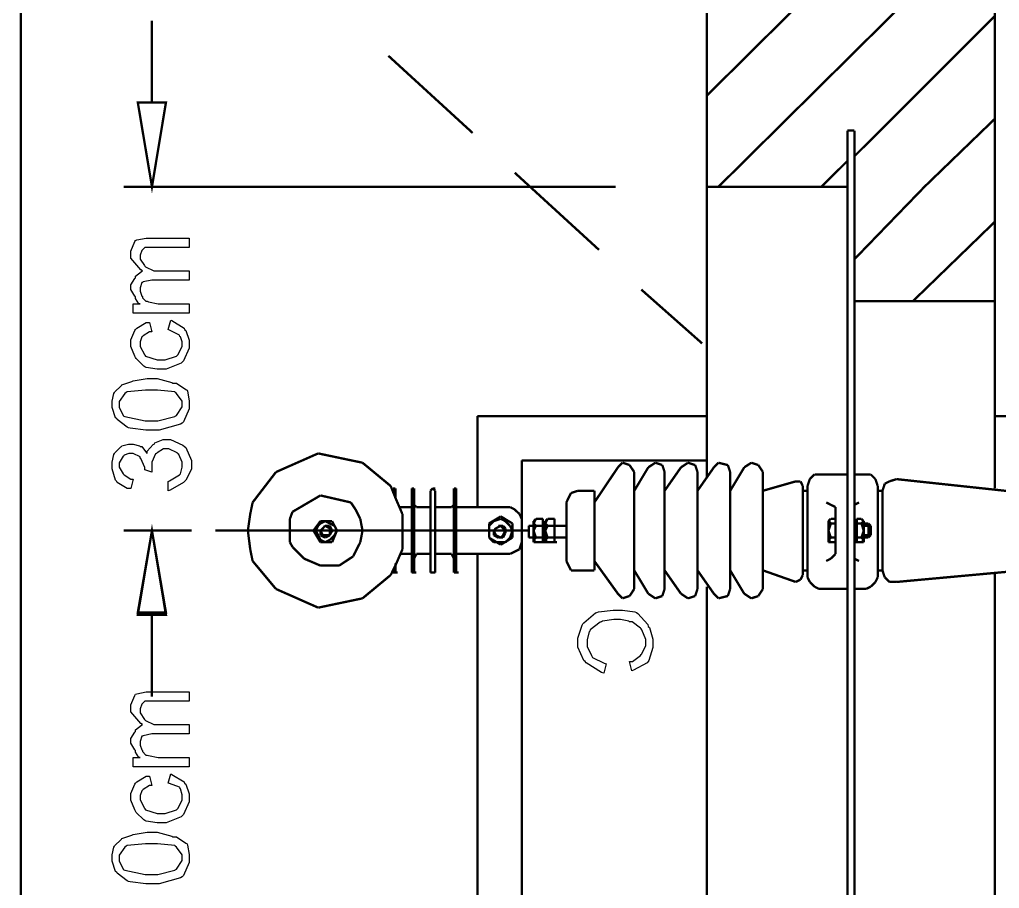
# Model space of a CAD drawing. Header units: metres. Extents: x -593 to 248, y 430 to 1024.
# Drawn here: x -546.62 to -528.88, y 620.07 to 635.82 of the extents above; entities that cross this region are included whole.
import ezdxf

# ---------------------------------------------------------------- set-up
doc = ezdxf.new("R2010")
doc.units = ezdxf.units.M
doc.header["$MEASUREMENT"] = 0
for name, color, linetype in [('C00-00-00-BLACK', 7, 'Continuous'), ('C00-7E-FF', 150, 'Continuous'), ('CFF-00-00', 1, 'Continuous'), ('CFF-7E-00', 30, 'Continuous')]:
    doc.layers.add(name, color=color, linetype=linetype)

msp = doc.modelspace()

# ---------------------------------------------------------------- linework, layer by layer
at = {"layer": 'C00-00-00-BLACK', "const_width": 0.0423}
for points in [[(-546.602, 538.81), (-546.602, 660.761)], [(-534.175, 627.53), (-534.175, 648.342)], [(-528.961, 643.129), (-528.961, 627.319)], [(-534.175, 634.438), (-528.961, 639.611)], [(-533.964, 632.787), (-528.961, 637.745)], [(-531.503, 633.338), (-528.961, 635.881)], [(-530.232, 632.787), (-528.961, 634.015)], [(-531.63, 633.803), (-531.63, 598.579)], [(-531.63, 633.803), (-531.503, 633.803)], [(-531.503, 633.803), (-531.503, 598.579)], [(-532.098, 632.787), (-531.63, 633.253)], [(-534.175, 632.787), (-531.63, 632.787)], [(-531.503, 631.472), (-530.232, 632.787)], [(-530.445, 630.71), (-528.961, 632.149)], [(-528.961, 630.71), (-531.503, 630.71)], [(-534.175, 628.631), (-538.331, 628.631)], [(-538.331, 626.98), (-538.331, 628.631)], [(-528.069, 628.631), (-528.961, 628.631)], [(-541.215, 627.953), (-541.98, 627.615)], [(-540.412, 627.784), (-541.215, 627.953)], [(-539.901, 627.361), (-540.412, 627.784)], [(-537.528, 604.557), (-537.528, 627.826)], [(-534.175, 627.826), (-537.528, 627.826)], [(-535.702, 627.784), (-535.786, 627.7)], [(-535.575, 627.742), (-535.702, 627.784)], [(-535.49, 627.615), (-535.575, 627.742)], [(-535.109, 627.784), (-535.236, 627.7)], [(-534.983, 627.742), (-535.109, 627.784)], [(-534.94, 627.615), (-534.983, 627.742)], [(-534.517, 627.784), (-534.644, 627.7)], [(-534.387, 627.742), (-534.517, 627.784)], [(-534.344, 627.615), (-534.387, 627.742)], [(-533.964, 627.784), (-534.048, 627.7)], [(-533.795, 627.742), (-533.964, 627.784)], [(-533.752, 627.615), (-533.795, 627.742)], [(-533.37, 627.784), (-533.498, 627.7)], [(-533.243, 627.742), (-533.37, 627.784)], [(-533.159, 627.615), (-533.243, 627.742)], [(-541.98, 627.615), (-542.403, 627.064)], [(-535.786, 627.7), (-536.213, 627.064)], [(-535.236, 627.7), (-535.49, 627.276)], [(-535.49, 625.496), (-535.49, 627.615)], [(-534.644, 627.7), (-534.94, 627.276)], [(-534.94, 625.496), (-534.94, 627.615)], [(-534.048, 627.7), (-534.344, 627.276)], [(-534.344, 625.496), (-534.344, 627.615)], [(-533.498, 627.7), (-533.752, 627.276)], [(-533.752, 625.496), (-533.752, 627.615)], [(-533.159, 625.496), (-533.159, 627.615)], [(-532.225, 627.573), (-532.311, 627.487)], [(-532.141, 627.573), (-532.225, 627.573)], [(-532.141, 627.573), (-531.63, 627.573)], [(-531.503, 627.573), (-531.291, 627.573)], [(-531.207, 627.573), (-531.291, 627.573)], [(-531.121, 627.487), (-531.207, 627.573)], [(-539.817, 627.15), (-539.901, 627.361)], [(-533.159, 627.276), (-532.564, 627.446)], [(-532.479, 627.446), (-532.564, 627.446)], [(-532.437, 627.361), (-532.479, 627.446)], [(-532.437, 625.749), (-532.437, 627.361)], [(-532.311, 627.487), (-532.352, 627.361)], [(-532.352, 625.707), (-532.352, 627.361)], [(-531.08, 627.361), (-531.121, 627.487)], [(-531.08, 625.707), (-531.08, 627.361)], [(-530.953, 627.403), (-530.994, 627.276)], [(-530.868, 627.446), (-530.953, 627.403)], [(-530.741, 627.487), (-530.868, 627.446)], [(-527.984, 627.191), (-530.741, 627.487)], [(-541.174, 627.191), (-541.681, 626.894)], [(-540.623, 627.064), (-541.174, 627.191)], [(-539.817, 627.319), (-539.858, 627.319)], [(-539.858, 627.319), (-539.858, 627.276)], [(-539.858, 627.276), (-539.858, 627.234)], [(-539.817, 627.276), (-539.817, 627.319)], [(-539.817, 627.276), (-539.817, 627.15)], [(-539.478, 627.319), (-539.52, 627.319)], [(-539.52, 627.319), (-539.52, 627.276)], [(-539.52, 627.276), (-539.52, 625.792)], [(-539.478, 627.276), (-539.478, 627.319)], [(-539.478, 627.276), (-539.478, 625.792)], [(-539.139, 627.319), (-539.181, 627.276)], [(-539.181, 627.276), (-539.181, 625.792)], [(-539.096, 627.276), (-539.139, 627.319)], [(-539.139, 627.319), (-539.096, 627.319)], [(-539.096, 627.276), (-539.096, 625.792)], [(-538.713, 627.319), (-538.756, 627.319)], [(-538.756, 627.319), (-538.756, 627.276)], [(-538.756, 627.276), (-538.756, 625.792)], [(-538.713, 627.276), (-538.713, 627.319)], [(-538.713, 627.276), (-538.713, 625.792)], [(-536.636, 627.234), (-536.678, 627.15)], [(-536.509, 627.276), (-536.636, 627.234)], [(-536.213, 627.276), (-536.509, 627.276)], [(-536.213, 625.833), (-536.213, 627.276)], [(-532.352, 627.276), (-532.437, 627.276)], [(-530.994, 627.276), (-531.08, 627.276)], [(-530.994, 625.833), (-530.994, 627.276)], [(-542.403, 627.064), (-542.446, 626.853)], [(-540.539, 626.937), (-540.623, 627.064)], [(-539.689, 626.853), (-539.817, 627.15)], [(-539.52, 626.98), (-539.52, 627.021)], [(-539.478, 627.021), (-539.435, 626.98)], [(-539.181, 626.98), (-539.181, 627.021)], [(-539.096, 627.021), (-539.096, 626.98)], [(-538.797, 626.98), (-538.756, 627.021)], [(-538.713, 627.021), (-538.713, 626.98)], [(-536.678, 627.15), (-536.72, 627.064)], [(-536.72, 626.003), (-536.72, 627.064)], [(-531.929, 627.021), (-532.013, 627.064)], [(-531.845, 626.98), (-531.929, 627.021)], [(-531.418, 627.064), (-531.503, 627.021)], [(-542.446, 626.853), (-542.489, 626.554)], [(-541.681, 626.894), (-541.727, 626.768)], [(-540.453, 626.768), (-540.539, 626.937)], [(-539.731, 626.98), (-539.52, 626.98)], [(-539.689, 626.554), (-539.689, 626.853)], [(-539.435, 626.98), (-539.223, 626.98)], [(-539.223, 626.98), (-539.181, 626.98)], [(-539.096, 626.98), (-539.055, 626.98)], [(-539.055, 626.98), (-538.842, 626.98)], [(-538.842, 626.98), (-538.797, 626.98)], [(-538.713, 626.98), (-537.739, 626.98)], [(-537.655, 626.937), (-537.739, 626.98)], [(-537.569, 626.853), (-537.655, 626.937)], [(-537.528, 626.768), (-537.569, 626.853)], [(-531.845, 626.853), (-531.845, 626.98)], [(-531.845, 626.853), (-531.845, 626.215)], [(-541.727, 626.768), (-541.727, 626.554)], [(-541.174, 626.725), (-541.301, 626.554)], [(-541.174, 626.684), (-541.215, 626.641)], [(-541.089, 626.725), (-541.174, 626.684)], [(-540.962, 626.725), (-541.174, 626.725)], [(-541.005, 626.684), (-541.089, 626.725)], [(-540.919, 626.641), (-541.005, 626.684)], [(-540.876, 626.554), (-540.962, 626.725)], [(-540.412, 626.554), (-540.453, 626.768)], [(-537.908, 626.811), (-538.121, 626.684)], [(-538.035, 626.725), (-538.121, 626.641)], [(-538.121, 626.684), (-538.121, 626.426)], [(-537.908, 626.768), (-538.035, 626.725)], [(-537.697, 626.684), (-537.908, 626.811)], [(-537.824, 626.725), (-537.908, 626.768)], [(-537.739, 626.641), (-537.824, 626.725)], [(-537.697, 626.426), (-537.697, 626.684)], [(-537.528, 626.768), (-537.528, 626.342)], [(-537.271, 626.768), (-537.313, 626.684)], [(-537.271, 626.768), (-537.313, 626.725)], [(-537.313, 626.725), (-537.313, 626.342)], [(-537.313, 626.684), (-537.271, 626.641)], [(-537.271, 626.768), (-537.143, 626.768)], [(-537.143, 626.684), (-537.143, 626.768)], [(-537.143, 626.768), (-537.143, 626.725)], [(-537.143, 626.725), (-537.143, 626.342)], [(-537.143, 626.641), (-537.143, 626.684)], [(-537.059, 626.768), (-537.102, 626.684)], [(-537.059, 626.768), (-537.102, 626.725)], [(-537.102, 626.725), (-537.102, 626.342)], [(-537.102, 626.684), (-537.059, 626.641)], [(-537.059, 626.768), (-536.932, 626.768)], [(-536.932, 626.684), (-536.932, 626.768)], [(-536.932, 626.768), (-536.932, 626.725)], [(-536.932, 626.725), (-536.932, 626.342)], [(-536.932, 626.641), (-536.932, 626.684)], [(-531.972, 626.725), (-531.929, 626.768)], [(-531.929, 626.768), (-531.972, 626.725)], [(-531.972, 626.725), (-531.972, 626.342)], [(-531.972, 626.725), (-531.929, 626.684)], [(-531.929, 626.684), (-531.972, 626.554)], [(-531.929, 626.768), (-531.845, 626.768)], [(-531.929, 626.684), (-531.845, 626.684)], [(-531.503, 626.725), (-531.46, 626.725)], [(-531.46, 626.725), (-531.46, 626.768)], [(-531.376, 626.768), (-531.46, 626.768)], [(-531.46, 626.768), (-531.46, 626.725)], [(-531.46, 626.342), (-531.46, 626.725)], [(-531.46, 626.725), (-531.46, 626.684)], [(-531.46, 626.684), (-531.46, 626.554)], [(-531.46, 626.684), (-531.376, 626.684)], [(-531.333, 626.725), (-531.376, 626.768)], [(-531.333, 626.725), (-531.376, 626.768)], [(-531.376, 626.684), (-531.333, 626.725)], [(-531.333, 626.554), (-531.376, 626.684)], [(-531.333, 626.342), (-531.333, 626.725)], [(-531.25, 626.684), (-531.333, 626.684)], [(-531.25, 626.684), (-531.25, 626.426)], [(-531.207, 626.641), (-531.25, 626.684)], [(-542.489, 626.554), (-542.446, 626.215)], [(-541.727, 626.554), (-541.727, 626.342)], [(-541.301, 626.554), (-541.174, 626.342)], [(-541.215, 626.641), (-541.258, 626.554)], [(-541.258, 626.554), (-541.215, 626.469)], [(-541.132, 626.596), (-541.174, 626.554)], [(-541.174, 626.554), (-541.174, 626.469)], [(-541.174, 626.554), (-541.132, 626.469)], [(-541.089, 626.641), (-541.132, 626.596)], [(-541.005, 626.641), (-541.089, 626.641)], [(-541.005, 626.596), (-541.089, 626.641)], [(-540.962, 626.554), (-541.005, 626.641)], [(-541.005, 626.554), (-541.005, 626.596)], [(-541.005, 626.469), (-540.962, 626.554)], [(-541.005, 626.469), (-541.005, 626.554)], [(-540.962, 626.342), (-540.876, 626.554)], [(-540.876, 626.554), (-540.919, 626.641)], [(-540.919, 626.469), (-540.876, 626.554)], [(-540.453, 626.342), (-540.412, 626.554)], [(-539.689, 626.215), (-539.689, 626.554)], [(-538.121, 626.641), (-538.121, 626.554)], [(-538.121, 626.554), (-538.121, 626.426)], [(-537.994, 626.596), (-538.035, 626.554)], [(-538.035, 626.554), (-538.035, 626.469)], [(-538.035, 626.554), (-537.994, 626.469)], [(-537.908, 626.641), (-537.994, 626.596)], [(-537.867, 626.641), (-537.951, 626.641)], [(-537.867, 626.596), (-537.908, 626.641)], [(-537.824, 626.596), (-537.867, 626.641)], [(-537.824, 626.554), (-537.867, 626.596)], [(-537.867, 626.469), (-537.824, 626.554)], [(-537.867, 626.426), (-537.824, 626.511)], [(-537.824, 626.511), (-537.824, 626.596)], [(-537.697, 626.554), (-537.739, 626.641)], [(-537.739, 626.426), (-537.697, 626.554)], [(-537.313, 626.641), (-537.401, 626.641)], [(-537.401, 626.426), (-537.401, 626.641)], [(-537.401, 626.426), (-537.401, 626.641)], [(-537.271, 626.641), (-537.313, 626.554)], [(-537.313, 626.554), (-537.271, 626.426)], [(-537.143, 626.641), (-537.271, 626.641)], [(-537.102, 626.641), (-537.143, 626.641)], [(-537.143, 626.554), (-537.143, 626.641)], [(-537.143, 626.426), (-537.143, 626.554)], [(-537.059, 626.641), (-537.102, 626.554)], [(-537.102, 626.554), (-537.059, 626.426)], [(-536.932, 626.641), (-537.059, 626.641)], [(-536.932, 626.554), (-536.932, 626.641)], [(-536.72, 626.641), (-536.932, 626.641)], [(-536.932, 626.426), (-536.932, 626.554)], [(-531.972, 626.554), (-531.929, 626.426)], [(-531.46, 626.554), (-531.46, 626.426)], [(-531.376, 626.426), (-531.333, 626.554)], [(-531.333, 626.641), (-531.25, 626.641)], [(-531.207, 626.641), (-531.207, 626.469)], [(-541.727, 626.342), (-541.681, 626.258)], [(-541.215, 626.469), (-541.174, 626.385)], [(-541.174, 626.469), (-541.089, 626.426)], [(-541.174, 626.385), (-541.089, 626.342)], [(-541.174, 626.342), (-540.962, 626.342)], [(-541.132, 626.469), (-541.089, 626.469)], [(-541.089, 626.426), (-541.005, 626.469)], [(-541.089, 626.469), (-541.005, 626.469)], [(-541.089, 626.342), (-541.005, 626.385)], [(-541.005, 626.385), (-540.919, 626.469)], [(-540.539, 626.172), (-540.453, 626.342)], [(-538.121, 626.426), (-538.035, 626.342)], [(-538.121, 626.426), (-537.908, 626.299)], [(-538.035, 626.469), (-537.951, 626.426)], [(-538.035, 626.342), (-537.908, 626.342)], [(-537.994, 626.469), (-537.908, 626.426)], [(-537.951, 626.426), (-537.867, 626.426)], [(-537.908, 626.426), (-537.867, 626.469)], [(-537.908, 626.299), (-537.697, 626.426)], [(-537.908, 626.342), (-537.824, 626.342)], [(-537.824, 626.342), (-537.739, 626.426)], [(-537.569, 626.215), (-537.528, 626.342)], [(-537.313, 626.426), (-537.401, 626.426)], [(-537.271, 626.426), (-537.313, 626.385)], [(-537.313, 626.385), (-537.271, 626.342)], [(-537.271, 626.342), (-537.313, 626.342)], [(-537.143, 626.426), (-537.271, 626.426)], [(-537.143, 626.342), (-537.271, 626.342)], [(-537.143, 626.385), (-537.143, 626.426)], [(-537.102, 626.426), (-537.143, 626.426)], [(-537.143, 626.342), (-537.143, 626.385)], [(-537.143, 626.342), (-537.102, 626.342)], [(-537.059, 626.426), (-537.102, 626.385)], [(-537.102, 626.385), (-537.059, 626.342)], [(-537.059, 626.342), (-537.102, 626.342)], [(-537.059, 626.426), (-536.932, 626.426)], [(-536.932, 626.342), (-537.059, 626.342)], [(-536.932, 626.385), (-536.932, 626.426)], [(-536.72, 626.426), (-536.932, 626.426)], [(-536.932, 626.342), (-536.932, 626.385)], [(-536.932, 626.342), (-536.89, 626.342)], [(-531.929, 626.426), (-531.972, 626.385)], [(-531.972, 626.385), (-531.929, 626.342)], [(-531.929, 626.342), (-531.972, 626.342)], [(-531.929, 626.426), (-531.845, 626.426)], [(-531.845, 626.342), (-531.929, 626.342)], [(-531.503, 626.342), (-531.46, 626.342)], [(-531.46, 626.426), (-531.46, 626.385)], [(-531.46, 626.426), (-531.376, 626.426)], [(-531.46, 626.385), (-531.46, 626.342)], [(-531.46, 626.342), (-531.418, 626.342)], [(-531.376, 626.342), (-531.46, 626.342)], [(-531.333, 626.385), (-531.376, 626.426)], [(-531.376, 626.342), (-531.333, 626.385)], [(-531.333, 626.342), (-531.376, 626.342)], [(-531.333, 626.469), (-531.25, 626.469)], [(-531.333, 626.426), (-531.25, 626.426)], [(-531.25, 626.426), (-531.207, 626.469)], [(-542.446, 626.215), (-542.403, 626.003)], [(-541.681, 626.258), (-541.471, 626.046)], [(-540.58, 626.088), (-540.539, 626.172)], [(-539.817, 625.919), (-539.689, 626.215)], [(-539.731, 626.13), (-539.562, 626.13)], [(-539.52, 626.13), (-539.562, 626.13)], [(-539.52, 626.046), (-539.52, 626.13)], [(-539.435, 626.13), (-539.478, 626.046)], [(-539.392, 626.13), (-539.435, 626.13)], [(-539.392, 626.13), (-539.223, 626.13)], [(-539.181, 626.13), (-539.223, 626.13)], [(-539.181, 626.046), (-539.181, 626.13)], [(-539.055, 626.13), (-539.096, 626.13)], [(-539.096, 626.13), (-539.096, 626.046)], [(-539.055, 626.13), (-538.842, 626.13)], [(-538.797, 626.13), (-538.842, 626.13)], [(-538.756, 626.046), (-538.797, 626.13)], [(-538.67, 626.13), (-538.713, 626.13)], [(-538.713, 626.13), (-538.713, 626.046)], [(-538.67, 626.13), (-537.739, 626.13)], [(-538.331, 616.636), (-538.331, 626.13)], [(-537.739, 626.13), (-537.655, 626.172)], [(-537.655, 626.172), (-537.569, 626.215)], [(-531.929, 626.046), (-531.845, 626.13)], [(-531.845, 626.13), (-531.845, 626.215)], [(-542.403, 626.003), (-541.98, 625.496)], [(-541.471, 626.046), (-541.174, 625.919)], [(-540.835, 625.919), (-540.58, 626.088)], [(-539.817, 625.962), (-539.817, 625.792)], [(-536.72, 626.003), (-536.678, 625.919)], [(-535.786, 625.41), (-536.213, 626.003)], [(-532.013, 626.003), (-531.929, 626.046)], [(-531.503, 626.046), (-531.418, 626.003)], [(-541.174, 625.919), (-540.835, 625.919)], [(-539.901, 625.749), (-539.817, 625.919)], [(-539.858, 625.833), (-539.858, 625.792)], [(-539.858, 625.792), (-539.817, 625.792)], [(-539.858, 625.792), (-539.817, 625.792)], [(-539.817, 625.792), (-539.774, 625.792)], [(-539.52, 625.792), (-539.478, 625.792)], [(-539.52, 625.792), (-539.478, 625.792)], [(-539.478, 625.792), (-539.435, 625.792)], [(-539.181, 625.792), (-539.139, 625.792)], [(-539.139, 625.792), (-539.096, 625.792)], [(-539.139, 625.792), (-539.096, 625.792)], [(-538.756, 625.792), (-538.713, 625.792)], [(-538.756, 625.792), (-538.713, 625.792)], [(-538.713, 625.792), (-538.67, 625.792)], [(-536.678, 625.919), (-536.636, 625.833)], [(-536.636, 625.833), (-536.509, 625.833)], [(-536.509, 625.833), (-536.213, 625.833)], [(-535.236, 625.41), (-535.49, 625.833)], [(-534.94, 625.833), (-534.644, 625.41)], [(-534.048, 625.41), (-534.344, 625.833)], [(-533.498, 625.41), (-533.752, 625.833)], [(-533.159, 625.833), (-532.564, 625.623)], [(-532.352, 625.833), (-532.437, 625.833)], [(-530.994, 625.833), (-531.08, 625.833)], [(-530.994, 625.833), (-530.953, 625.707)], [(-527.984, 625.876), (-530.741, 625.623)], [(-528.961, 616.975), (-528.961, 625.792)], [(-528.961, 625.792), (-528.961, 616.975)], [(-540.412, 625.326), (-539.901, 625.749)], [(-532.564, 625.623), (-532.479, 625.665)], [(-532.479, 625.665), (-532.437, 625.749)], [(-532.352, 625.707), (-532.311, 625.623)], [(-532.311, 625.623), (-532.225, 625.537)], [(-531.207, 625.537), (-531.121, 625.623)], [(-531.121, 625.623), (-531.08, 625.707)], [(-530.953, 625.707), (-530.868, 625.623)], [(-530.868, 625.623), (-530.741, 625.623)], [(-541.98, 625.496), (-541.215, 625.157)], [(-535.786, 625.41), (-535.702, 625.326)], [(-535.575, 625.368), (-535.49, 625.496)], [(-535.236, 625.41), (-535.109, 625.326)], [(-534.983, 625.368), (-534.94, 625.496)], [(-534.644, 625.41), (-534.517, 625.326)], [(-534.387, 625.368), (-534.344, 625.496)], [(-534.175, 617.231), (-534.175, 625.537)], [(-534.048, 625.41), (-533.964, 625.326)], [(-533.795, 625.368), (-533.752, 625.496)], [(-533.498, 625.41), (-533.37, 625.326)], [(-533.243, 625.368), (-533.159, 625.496)], [(-532.225, 625.537), (-532.141, 625.496)], [(-532.141, 625.496), (-531.63, 625.496)], [(-531.503, 625.496), (-531.291, 625.496)], [(-531.291, 625.496), (-531.207, 625.537)], [(-541.215, 625.157), (-540.412, 625.326)], [(-535.702, 625.326), (-535.575, 625.368)], [(-535.109, 625.326), (-534.983, 625.368)], [(-534.517, 625.326), (-534.387, 625.368)], [(-533.964, 625.326), (-533.795, 625.368)], [(-533.37, 625.326), (-533.243, 625.368)]]:
    msp.add_lwpolyline(points, dxfattribs=at)
at = {"layer": 'C00-00-00-BLACK'}
msp.add_lwpolyline([(-536.001, 624.139), (-536.044, 623.969), (-536.086, 623.98), (-536.361, 624.159), (-536.381, 624.18), (-536.403, 624.202), (-536.509, 624.44), (-536.509, 624.519), (-536.509, 624.604), (-536.435, 624.84), (-536.424, 624.861), (-536.403, 624.883), (-536.193, 625.062), (-536.17, 625.071), (-536.139, 625.083), (-535.874, 625.114), (-535.786, 625.114), (-535.702, 625.114), (-535.48, 625.083), (-535.448, 625.071), (-535.428, 625.051), (-535.247, 624.849), (-535.236, 624.818), (-535.215, 624.797), (-535.152, 624.589), (-535.152, 624.519), (-535.152, 624.435), (-535.226, 624.202), (-535.236, 624.18), (-535.258, 624.159), (-535.501, 624.023), (-535.533, 624.012), (-535.575, 624.18), (-535.523, 624.18), (-535.374, 624.287), (-535.363, 624.308), (-535.353, 624.319), (-535.279, 624.469), (-535.279, 624.519), (-535.279, 624.583), (-535.353, 624.755), (-535.363, 624.775), (-535.374, 624.786), (-535.526, 624.903), (-535.575, 624.903), (-535.586, 624.914), (-535.737, 624.945), (-535.786, 624.945), (-535.862, 624.945), (-536.064, 624.914), (-536.085, 624.903), (-536.107, 624.894), (-536.288, 624.756), (-536.297, 624.734), (-536.308, 624.724), (-536.34, 624.571), (-536.34, 624.519), (-536.34, 624.455), (-536.266, 624.287), (-536.255, 624.265), (-536.245, 624.256), (-536.033, 624.15), (-536.001, 624.139)], close=True, dxfattribs=at)
at = {"layer": 'C00-7E-FF', "const_width": 0.0423}
for points in [[(-544.226, 634.311), (-544.226, 635.795)], [(-535.829, 632.787), (-544.738, 632.787)], [(-543.93, 626.554), (-544.738, 626.554)], [(-543.507, 626.554), (-544.738, 626.554)], [(-544.226, 625.071), (-544.226, 623.546)], [(-544.226, 625.03), (-544.226, 624.139)]]:
    msp.add_lwpolyline(points, dxfattribs=at)
for points in [[(-544.482, 634.311), (-543.973, 634.311), (-544.226, 632.787), (-544.482, 634.311)], [(-544.482, 625.03), (-543.973, 625.03), (-544.226, 626.554), (-544.482, 625.03)], [(-544.482, 625.071), (-543.973, 625.071), (-544.226, 626.554), (-544.482, 625.071)]]:
    msp.add_lwpolyline(points, close=True, dxfattribs=at)
at = {"layer": 'C00-7E-FF'}
for points in [[(-544.482, 634.311), (-543.973, 634.311), (-544.226, 632.787), (-544.482, 634.311)], [(-544.482, 625.071), (-543.973, 625.071), (-544.226, 626.554), (-544.482, 625.071)], [(-544.482, 625.03), (-543.973, 625.03), (-544.226, 626.554), (-544.482, 625.03)]]:
    msp.add_lwpolyline(points, close=True, dxfattribs=at)
at = {"layer": 'CFF-00-00', "const_width": 0.0423}
for points in [[(-539.944, 635.16), (-538.417, 633.761)], [(-537.655, 633.041), (-536.128, 631.642)], [(-535.363, 630.923), (-534.26, 629.946)], [(-537.401, 626.554), (-543.081, 626.554)]]:
    msp.add_lwpolyline(points, dxfattribs=at)
at = {"layer": 'CFF-7E-00'}
for points in [[(-543.55, 630.495), (-544.565, 630.495), (-544.565, 630.665), (-544.439, 630.665), (-544.461, 630.665), (-544.523, 630.763), (-544.523, 630.794), (-544.534, 630.805), (-544.611, 630.925), (-544.611, 630.964), (-544.611, 631.007), (-544.534, 631.124), (-544.523, 631.133), (-544.523, 631.165), (-544.418, 631.251), (-544.396, 631.26), (-544.428, 631.282), (-544.611, 631.489), (-544.611, 631.556), (-544.611, 631.621), (-544.534, 631.791), (-544.523, 631.812), (-544.502, 631.822), (-544.328, 631.853), (-544.269, 631.853), (-543.55, 631.853), (-543.55, 631.685), (-544.184, 631.685), (-544.226, 631.685), (-544.322, 631.685), (-544.353, 631.685), (-544.353, 631.685), (-544.396, 631.642), (-544.396, 631.642), (-544.407, 631.632), (-544.439, 631.546), (-544.439, 631.515), (-544.439, 631.474), (-544.364, 631.357), (-544.353, 631.345), (-544.344, 631.336), (-544.193, 631.26), (-544.142, 631.26), (-543.55, 631.26), (-543.55, 631.091), (-544.226, 631.091), (-544.226, 631.091), (-544.386, 631.06), (-544.396, 631.05), (-544.407, 631.05), (-544.439, 630.954), (-544.439, 630.923), (-544.439, 630.891), (-544.407, 630.805), (-544.396, 630.794), (-544.396, 630.774), (-544.334, 630.71), (-544.312, 630.71), (-544.291, 630.699), (-544.116, 630.665), (-544.057, 630.665), (-543.55, 630.665), (-543.55, 630.495)], [(-543.93, 630.199), (-543.887, 630.369), (-543.867, 630.359), (-543.645, 630.221), (-543.634, 630.199), (-543.613, 630.179), (-543.55, 630.005), (-543.55, 629.946), (-543.55, 629.861), (-543.656, 629.629), (-543.677, 629.607), (-543.699, 629.586), (-543.968, 629.48), (-544.057, 629.48), (-544.132, 629.48), (-544.333, 629.513), (-544.353, 629.522), (-544.375, 629.534), (-544.513, 629.671), (-544.523, 629.692), (-544.534, 629.714), (-544.611, 629.888), (-544.611, 629.946), (-544.611, 630.009), (-544.534, 630.179), (-544.523, 630.199), (-544.502, 630.221), (-544.328, 630.327), (-544.269, 630.327), (-544.226, 630.158), (-544.269, 630.158), (-544.386, 630.083), (-544.396, 630.072), (-544.407, 630.063), (-544.439, 629.976), (-544.439, 629.946), (-544.439, 629.893), (-544.364, 629.744), (-544.353, 629.733), (-544.344, 629.713), (-544.129, 629.649), (-544.057, 629.649), (-543.984, 629.649), (-543.783, 629.713), (-543.761, 629.733), (-543.751, 629.744), (-543.677, 629.896), (-543.677, 629.946), (-543.677, 629.977), (-543.71, 630.063), (-543.72, 630.072), (-543.73, 630.095), (-543.91, 630.189), (-543.93, 630.199)], [(-544.226, 628.377), (-544.334, 628.377), (-544.621, 628.409), (-544.652, 628.419), (-544.674, 628.43), (-544.855, 628.567), (-544.865, 628.588), (-544.887, 628.599), (-544.949, 628.784), (-544.949, 628.845), (-544.949, 628.898), (-544.918, 629.036), (-544.907, 629.057), (-544.898, 629.068), (-544.79, 629.174), (-544.779, 629.184), (-544.769, 629.195), (-544.588, 629.259), (-544.565, 629.269), (-544.565, 629.269), (-544.312, 629.31), (-544.226, 629.31), (-544.132, 629.31), (-543.868, 629.237), (-543.846, 629.226), (-543.783, 629.226), (-543.613, 629.111), (-543.591, 629.099), (-543.582, 629.079), (-543.55, 628.904), (-543.55, 628.845), (-543.55, 628.76), (-543.656, 628.526), (-543.677, 628.504), (-543.708, 628.483), (-544.097, 628.377), (-544.226, 628.377)], [(-544.226, 628.545), (-544.122, 628.545), (-543.814, 628.621), (-543.803, 628.631), (-543.783, 628.642), (-543.677, 628.795), (-543.677, 628.845), (-543.677, 628.898), (-543.783, 629.036), (-543.803, 629.057), (-543.814, 629.068), (-544.125, 629.099), (-544.226, 629.099), (-544.344, 629.099), (-544.674, 629.068), (-544.695, 629.057), (-544.717, 629.036), (-544.822, 628.893), (-544.822, 628.845), (-544.822, 628.792), (-544.749, 628.642), (-544.738, 628.631), (-544.717, 628.621), (-544.349, 628.545), (-544.226, 628.545)], [(-543.93, 627.276), (-543.93, 627.446), (-543.91, 627.457), (-543.73, 627.563), (-543.72, 627.573), (-543.71, 627.583), (-543.677, 627.703), (-543.677, 627.742), (-543.677, 627.796), (-543.74, 627.932), (-543.761, 627.953), (-543.772, 627.964), (-543.923, 628.038), (-543.973, 628.038), (-544.016, 628.038), (-544.133, 627.964), (-544.142, 627.953), (-544.164, 627.943), (-544.226, 627.793), (-544.226, 627.742), (-544.226, 627.742), (-544.226, 627.647), (-544.226, 627.615), (-544.353, 627.656), (-544.353, 627.656), (-544.353, 627.69), (-544.353, 627.7), (-544.353, 627.7), (-544.429, 627.859), (-544.439, 627.869), (-544.439, 627.891), (-544.568, 627.953), (-544.611, 627.953), (-544.643, 627.953), (-544.728, 627.922), (-544.738, 627.912), (-544.749, 627.902), (-544.822, 627.782), (-544.822, 627.742), (-544.822, 627.701), (-544.749, 627.583), (-544.738, 627.573), (-544.728, 627.563), (-544.607, 627.487), (-544.565, 627.487), (-544.611, 627.319), (-544.674, 627.319), (-544.855, 627.425), (-544.865, 627.446), (-544.887, 627.468), (-544.949, 627.674), (-544.949, 627.742), (-544.949, 627.796), (-544.918, 627.932), (-544.907, 627.953), (-544.898, 627.964), (-544.79, 628.07), (-544.779, 628.08), (-544.769, 628.091), (-544.651, 628.123), (-544.611, 628.123), (-544.568, 628.123), (-544.45, 628.091), (-544.439, 628.08), (-544.407, 628.08), (-544.323, 627.964), (-544.312, 627.953), (-544.312, 627.996), (-544.206, 628.113), (-544.184, 628.123), (-544.174, 628.144), (-544.024, 628.208), (-543.973, 628.208), (-543.889, 628.208), (-543.666, 628.102), (-543.634, 628.08), (-543.613, 628.059), (-543.507, 627.822), (-543.507, 627.742), (-543.507, 627.669), (-543.613, 627.468), (-543.634, 627.446), (-543.656, 627.425), (-543.899, 627.287), (-543.93, 627.276)], [(-543.55, 622.273), (-544.565, 622.273), (-544.565, 622.442), (-544.439, 622.442), (-544.461, 622.442), (-544.523, 622.537), (-544.523, 622.569), (-544.534, 622.581), (-544.611, 622.701), (-544.611, 622.741), (-544.611, 622.784), (-544.534, 622.901), (-544.523, 622.911), (-544.523, 622.942), (-544.418, 623.028), (-544.396, 623.038), (-544.428, 623.059), (-544.611, 623.266), (-544.611, 623.334), (-544.611, 623.397), (-544.534, 623.567), (-544.523, 623.587), (-544.502, 623.598), (-544.328, 623.63), (-544.269, 623.63), (-543.55, 623.63), (-543.55, 623.461), (-544.184, 623.461), (-544.226, 623.461), (-544.322, 623.461), (-544.353, 623.461), (-544.353, 623.461), (-544.396, 623.418), (-544.396, 623.418), (-544.407, 623.408), (-544.439, 623.321), (-544.439, 623.291), (-544.439, 623.25), (-544.364, 623.132), (-544.353, 623.122), (-544.344, 623.112), (-544.193, 623.038), (-544.142, 623.038), (-543.55, 623.038), (-543.55, 622.868), (-544.226, 622.868), (-544.226, 622.868), (-544.386, 622.836), (-544.396, 622.825), (-544.407, 622.825), (-544.439, 622.73), (-544.439, 622.699), (-544.439, 622.667), (-544.407, 622.581), (-544.396, 622.569), (-544.396, 622.548), (-544.334, 622.485), (-544.312, 622.485), (-544.291, 622.475), (-544.116, 622.442), (-544.057, 622.442), (-543.55, 622.442), (-543.55, 622.273)], [(-543.93, 621.976), (-543.887, 622.146), (-543.867, 622.136), (-543.645, 621.998), (-543.634, 621.976), (-543.613, 621.956), (-543.55, 621.782), (-543.55, 621.723), (-543.55, 621.639), (-543.656, 621.406), (-543.677, 621.384), (-543.699, 621.363), (-543.968, 621.257), (-544.057, 621.257), (-544.132, 621.257), (-544.333, 621.29), (-544.353, 621.3), (-544.375, 621.311), (-544.513, 621.447), (-544.523, 621.468), (-544.534, 621.49), (-544.611, 621.665), (-544.611, 621.723), (-544.611, 621.786), (-544.534, 621.956), (-544.523, 621.976), (-544.502, 621.998), (-544.328, 622.103), (-544.269, 622.103), (-544.226, 621.934), (-544.269, 621.934), (-544.386, 621.861), (-544.396, 621.849), (-544.407, 621.84), (-544.439, 621.753), (-544.439, 621.723), (-544.439, 621.671), (-544.364, 621.522), (-544.353, 621.511), (-544.344, 621.49), (-544.129, 621.426), (-544.057, 621.426), (-543.984, 621.426), (-543.783, 621.49), (-543.761, 621.511), (-543.751, 621.522), (-543.677, 621.673), (-543.677, 621.723), (-543.677, 621.765), (-543.71, 621.872), (-543.72, 621.892), (-543.73, 621.903), (-543.91, 621.967), (-543.93, 621.976)], [(-544.226, 620.153), (-544.334, 620.153), (-544.621, 620.186), (-544.652, 620.196), (-544.674, 620.207), (-544.855, 620.345), (-544.865, 620.365), (-544.887, 620.377), (-544.949, 620.561), (-544.949, 620.622), (-544.949, 620.675), (-544.918, 620.813), (-544.907, 620.834), (-544.898, 620.845), (-544.79, 620.951), (-544.779, 620.961), (-544.769, 620.972), (-544.588, 621.035), (-544.565, 621.045), (-544.565, 621.045), (-544.312, 621.087), (-544.226, 621.087), (-544.132, 621.087), (-543.868, 621.013), (-543.846, 621.002), (-543.783, 621.002), (-543.613, 620.886), (-543.591, 620.875), (-543.582, 620.855), (-543.55, 620.681), (-543.55, 620.622), (-543.55, 620.536), (-543.656, 620.302), (-543.677, 620.28), (-543.708, 620.259), (-544.097, 620.153), (-544.226, 620.153)], [(-544.226, 620.323), (-544.122, 620.323), (-543.814, 620.397), (-543.803, 620.407), (-543.783, 620.419), (-543.677, 620.572), (-543.677, 620.622), (-543.677, 620.675), (-543.783, 620.813), (-543.803, 620.834), (-543.814, 620.845), (-544.125, 620.875), (-544.226, 620.875), (-544.344, 620.875), (-544.674, 620.845), (-544.695, 620.834), (-544.717, 620.813), (-544.822, 620.67), (-544.822, 620.622), (-544.822, 620.568), (-544.749, 620.419), (-544.738, 620.407), (-544.717, 620.397), (-544.349, 620.323), (-544.226, 620.323)]]:
    msp.add_lwpolyline(points, close=True, dxfattribs=at)

doc.saveas('drawing.dxf')
